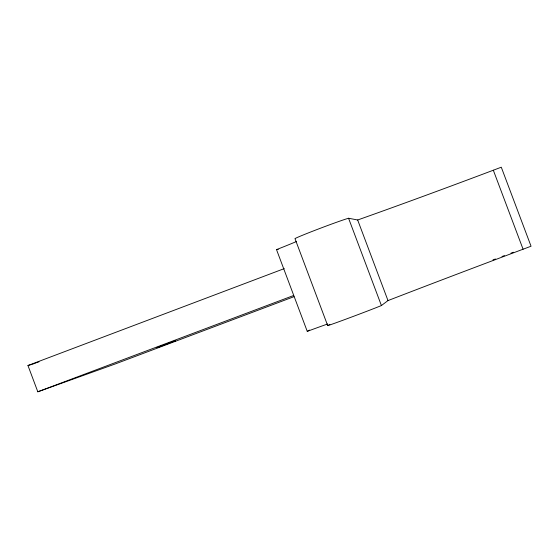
<?xml version="1.0" encoding="UTF-8"?>
<svg xmlns="http://www.w3.org/2000/svg" width="559" height="559" viewBox="0 0 559 559"><rect width="100%" height="100%" fill="white"/><g stroke="black" fill="none" stroke-linecap="round" stroke-linejoin="round"><path stroke-width="0.84" d="M381.413 305.542L387.995 300.581A272.415 3.829 -20.5 0 1 523.077 249.216L531.05 246.233L501.283 167.204L493.324 170.222A272.352 7.938 -20.8 0 1 357.669 219.987L348.564 218.248A29.606 0.852 -20.7 0 0 320.272 228.289A29.606 0.852 -20.7 0 0 294.97 238.581L327.707 325.638A29.613 0.412 -20.6 0 0 353.4 316.359A29.613 0.412 -20.6 0 0 381.413 305.542L348.564 218.248M327.707 325.638L329.887 324.318M296.577 241.453A48.479 1.342 -20.6 0 1 276.509 249.6L307.254 331.361L309.525 330.076M293.985 296.682L114.958 364.063L37.816 391.796L27.95 365.509L284.279 268.606M37.816 391.796L293.482 295.557M167.316 343.729L175.554 340.683L156.925 347.67L165.184 344.617M492.975 259.893L495.421 258.971M501.961 256.525L504.414 255.61M510.947 253.157L513.4 252.242M27.95 365.509L31.632 364.461M276.509 249.6L278.249 249.524M493.324 170.222L523.077 249.216M357.669 219.987L387.995 300.581M307.254 331.361A48.493 0.65 -20.6 0 1 327.623 323.996M32.373 364.251A50.1 0.838 -20.5 0 1 36.104 362.875M36.845 362.602A50.1 0.838 -20.5 0 1 39.025 361.799"/></g></svg>
